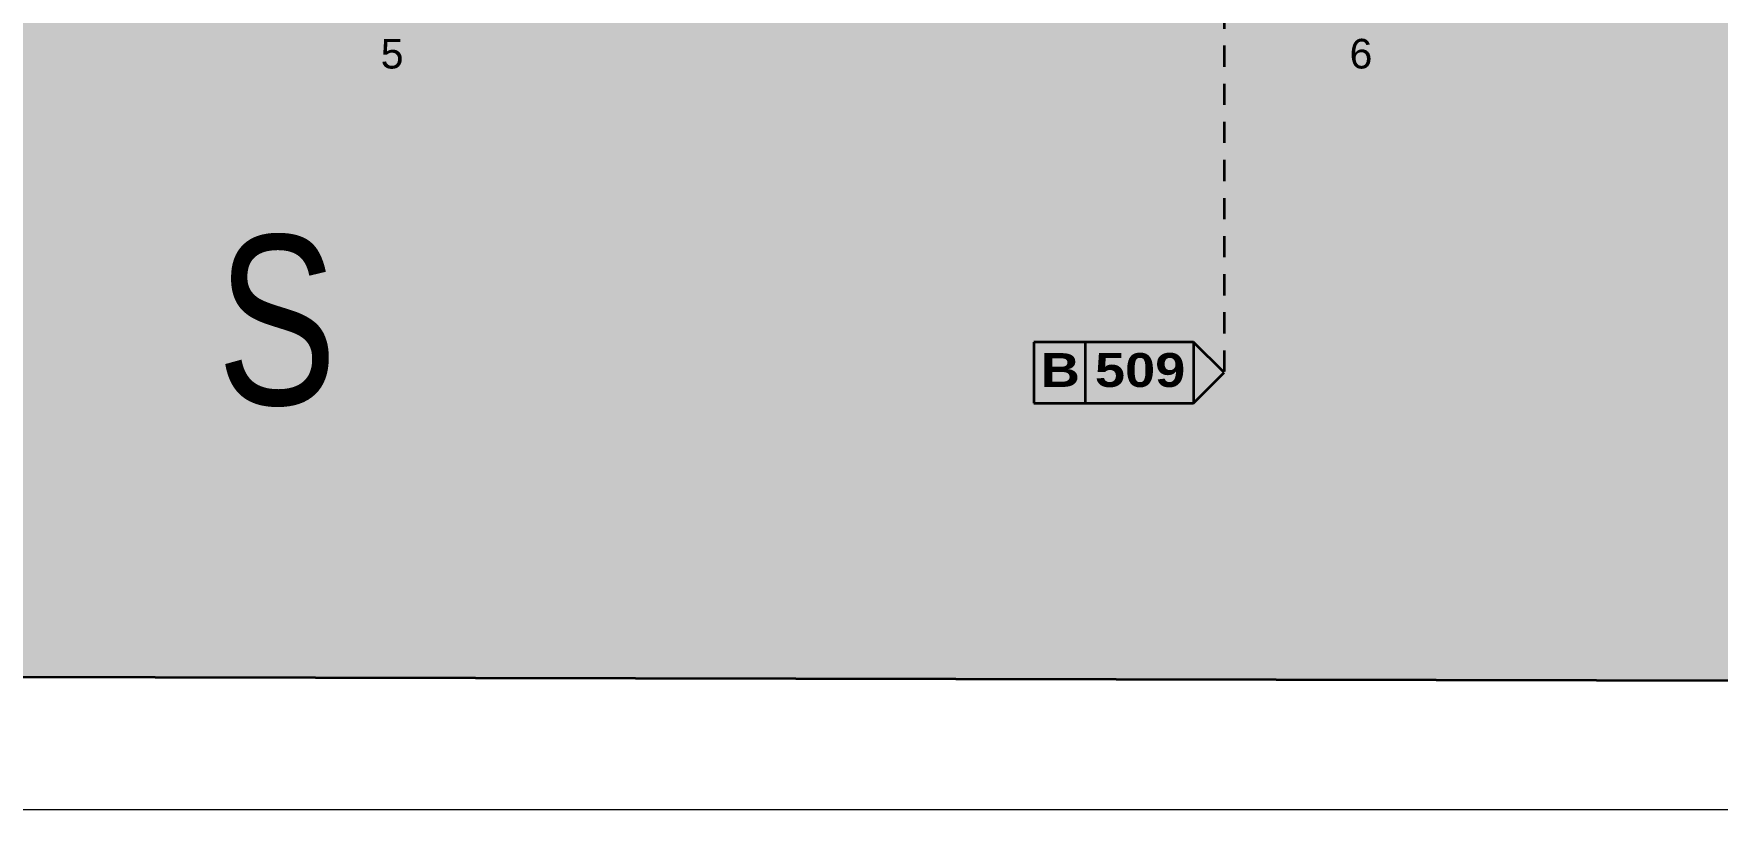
# Model space of a CAD drawing. Header units: metres. Extents: x -117 to -12, y 122 to 163.
# Drawn here: x -56.54 to -46.6, y 122.11 to 126.69 of the extents above; entities that cross this region are included whole.
import ezdxf

# ---------------------------------------------------------------- set-up
doc = ezdxf.new("R2010")
doc.units = ezdxf.units.M
for name, pattern in [('AUSGEZOGEN', [0]), ('GETRENNT2_S10', [0.255, 0.125, -0.065, 0, -0.065]), ('STRICHLINIE_S4', [0.165, 0.125, -0.04]), ('VERDECKT2_S2', [0.09, 0.05, -0.04])]:
    doc.linetypes.add(name, pattern=pattern)
for name, color, linetype, lineweight in [('XR$1$Bauachsen_grob', 7, 'GETRENNT2_S10', 13), ('XR$1$Gartenanlagen', 117, 'STRICHLINIE_S4', 13), ('XR$1$Hilfskonstruktion', 5, 'VERDECKT2_S2', 13), ('XR$1$Parzelle', 117, 'AUSGEZOGEN', 35), ('XR$1$Plankopf', 7, 'AUSGEZOGEN', 13), ('XR$1$Schnittbegrenzung', 7, 'AUSGEZOGEN', 13)]:
    doc.layers.add(name, color=color, linetype=linetype, lineweight=lineweight)
doc.styles.add('ARIAL', font='ARIAL.TTF')
doc.styles.add('Arial_Black', font='ariblk.ttf')

# ---------------------------------------------------------------- blocks, each defined once
blk = doc.blocks.new('COMPLEXOBJECT_19')
at = {"layer": 'XR$1$Parzelle', "color": 7}
blk.add_line((-108.8664, 122.9999), (-13.9874, 122.8075), dxfattribs=at)
blk = doc.blocks.new('COMPLEXOBJECT_20')
at = {"layer": 'XR$1$Bauachsen_grob', "color": 8, "linetype": 'AUSGEZOGEN', "lineweight": 13, "char_height": 0.175, "width": 0.223735, "attachment_point": 9, "style": 'ARIAL'}
for s, insert in [('\\W0.99;5', (-54.3546, 126.4851)), ('\\W0.99;6', (-48.6346, 126.4851))]:
    blk.add_mtext(s, dxfattribs=dict(at, insert=insert))
blk = doc.blocks.new('COMPLEXOBJECT_36')
at = {"layer": 'XR$1$Schnittbegrenzung', "color": 12, "linetype": 'STRICHLINIE_S4', "lineweight": 35}
blk.add_line((-49.5105, 155.4226), (-49.5105, 124.692), dxfattribs=at)
at = {"layer": 'XR$1$Schnittbegrenzung', "color": 12, "lineweight": 35}
for p, q in [((-50.6324, 124.872), (-50.6324, 124.512)), ((-49.6905, 124.872), (-50.6324, 124.872)), ((-49.6905, 124.872), (-50.6324, 124.872)), ((-50.3304, 124.872), (-50.3304, 124.512)), ((-49.5105, 124.692), (-49.6905, 124.872)), ((-49.6905, 124.872), (-49.6905, 124.512)), ((-49.6905, 124.512), (-49.5105, 124.692)), ((-50.6324, 124.512), (-49.6905, 124.512))]:
    blk.add_line(p, q, dxfattribs=at)
at = {"layer": 'XR$1$Schnittbegrenzung', "color": 12, "lineweight": 35, "insert": (-50.5924, 124.7054), "char_height": 0.2, "width": 0.97, "attachment_point": 4, "style": 'Arial_Black'}
blk.add_mtext('{\\fArial Black|i0|b1;\\H0.200000;\\W1.000000;\\C12;B 509}\\P', dxfattribs=at)

msp = doc.modelspace()

# ---------------------------------------------------------------- hatches: boundary and pattern name
at = {"layer": 'XR$1$Gartenanlagen', "linetype": 'AUSGEZOGEN', "lineweight": -3}
h = msp.add_hatch(color=254, dxfattribs=at)
h.paths.add_polyline_path([(-28.4581, 146.738), (-28.4581, 149.458), (-28.4581, 149.758), (-30.393, 151.7134), (-32.1607, 149.9457), (-33.9285, 151.7134), (-35.6963, 149.9457), (-37.464, 151.7134), (-39.2318, 149.9457), (-45.449, 156.158), (-71.7431, 156.158), (-71.7431, 146.738)])
h.paths.add_polyline_path([(-80.8054, 151.7796), (-80.8054, 156.158), (-98.7957, 156.158), (-99.026, 156.1587), (-99.026, 156.158), (-99.1625, 156.0402), (-104.6764, 151.253), (-108.8664, 122.9999), (-31.5181, 122.8431), (-31.5181, 132.438), (-71.6081, 132.438), (-71.6081, 135.438), (-72.4331, 135.438), (-72.4331, 135.378), (-73.4331, 135.378), (-73.4331, 135.438), (-80.1306, 135.438), (-80.1306, 143.738), (-75.4451, 143.738), (-75.4451, 151.7796)])
h.paths.add_polyline_path([(-83.0212, 153.948), (-83.0212, 154.448), (-86.9116, 154.448), (-86.9116, 153.948)])
h.paths.add_polyline_path([(-86.9116, 145.648), (-86.9116, 145.148), (-83.0212, 145.148), (-83.0212, 145.648)])
h.paths.add_polyline_path([(-87.8415, 144.748), (-87.8415, 155.348), (-82.6212, 155.348), (-82.6212, 144.748)], flags=16)

# ---------------------------------------------------------------- linework, layer by layer
at = {"layer": 'XR$1$Plankopf'}
msp.add_line((-117.0433, 122.1121), (-12.0433, 122.1121), dxfattribs=at)

# ---------------------------------------------------------------- block references
at = {"layer": 'XR$1$Bauachsen_grob', "color": 8, "linetype": 'AUSGEZOGEN', "lineweight": 13}
msp.add_blockref('COMPLEXOBJECT_20', (0, 0), dxfattribs=at)
at = {"layer": 'XR$1$Parzelle', "color": 7}
msp.add_blockref('COMPLEXOBJECT_19', (0, 0), dxfattribs=at)
at = {"layer": 'XR$1$Schnittbegrenzung', "color": 12, "linetype": 'STRICHLINIE_S4', "lineweight": 35}
msp.add_blockref('COMPLEXOBJECT_36', (0, 0), dxfattribs=at)

# ---------------------------------------------------------------- texts
at = {"layer": 'XR$1$Hilfskonstruktion', "insert": (-55.4555, 124.4879), "char_height": 1, "width": 1.097414, "attachment_point": 7, "style": 'ARIAL'}
msp.add_mtext('\\W0.76;S', dxfattribs=at)

doc.saveas('drawing.dxf')
